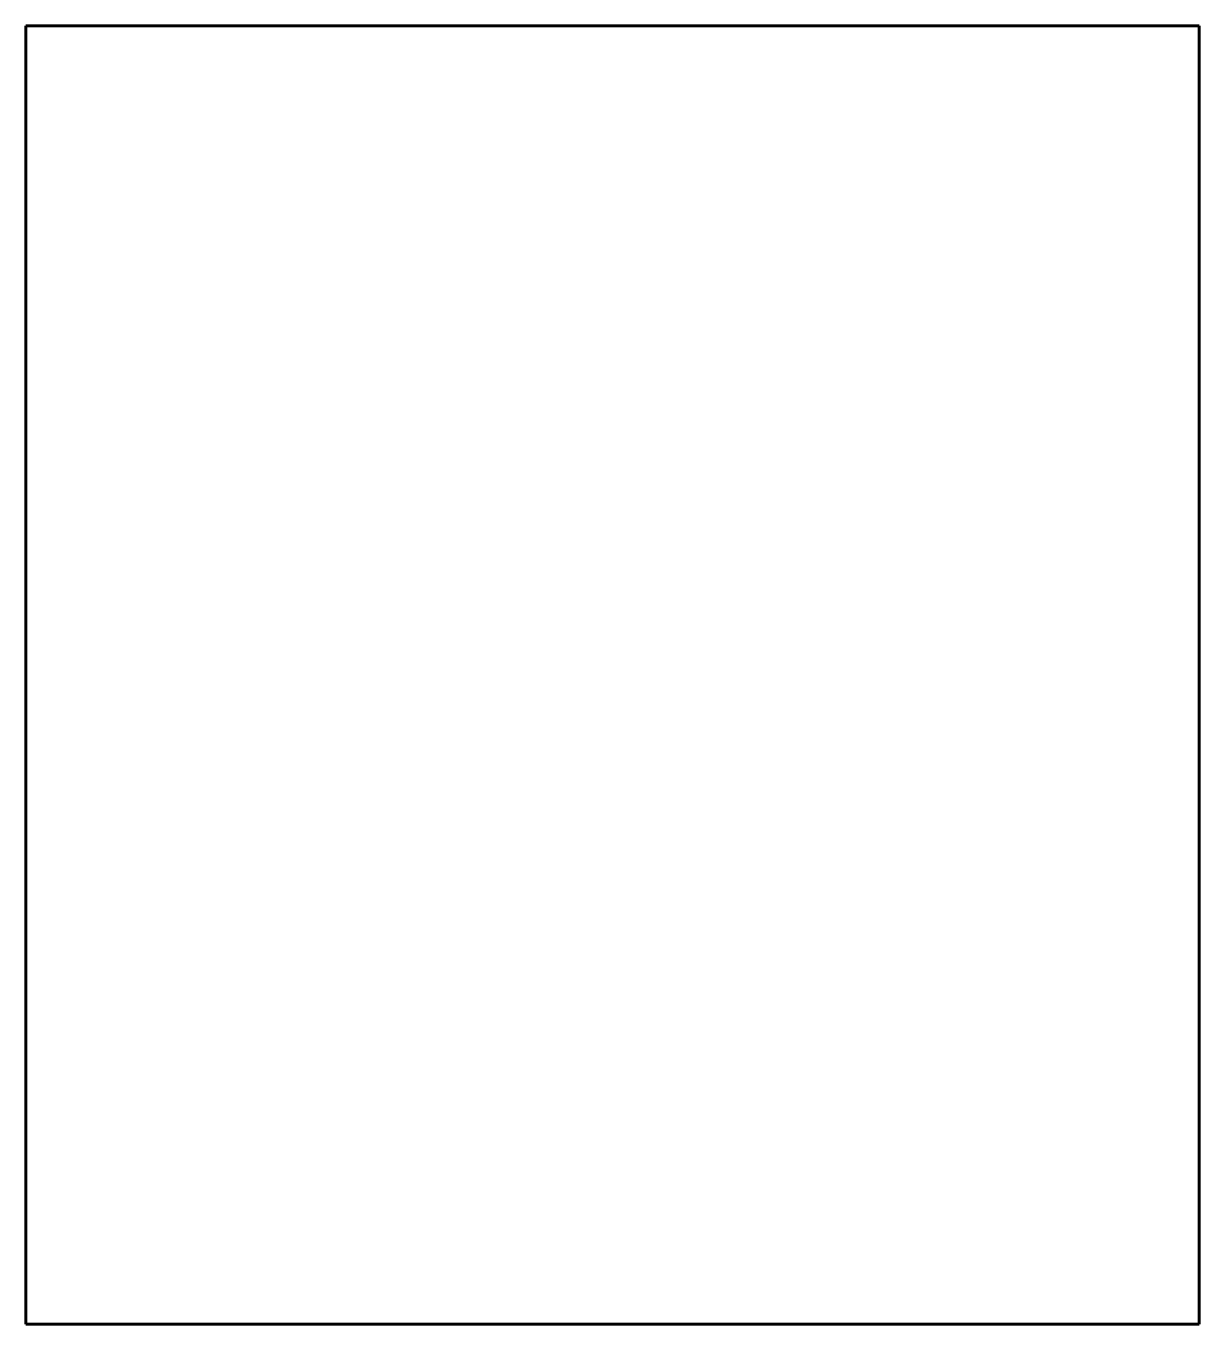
# Model space of a CAD drawing. Header units: millimetres. Extents: x 0 to 538, y 0 to 595.
import ezdxf

# ---------------------------------------------------------------- set-up
doc = ezdxf.new("R2010")
doc.units = ezdxf.units.MM
doc.linetypes.add('K5LT_BASIC', pattern=[0])

msp = doc.modelspace()

# ---------------------------------------------------------------- linework, layer by layer
at = {"color": 150, "linetype": 'K5LT_BASIC', "lineweight": 60}
for p, q in [((0, 595.5), (538, 595.5)), ((0, 580.5), (0, 595.5)), ((538, 595.5), (538, 580.5)), ((0, 576.1), (0, 580.5)), ((538, 580.5), (538, 576.1)), ((0, 471.1), (0, 576.1)), ((538, 576.1), (538, 471.1)), ((0, 470), (0, 471.1)), ((538, 471.1), (538, 470)), ((0, 0), (0, 470)), ((538, 470), (538, 0)), ((538, 0), (0, 0))]:
    msp.add_line(p, q, dxfattribs=at)

doc.saveas('drawing.dxf')
